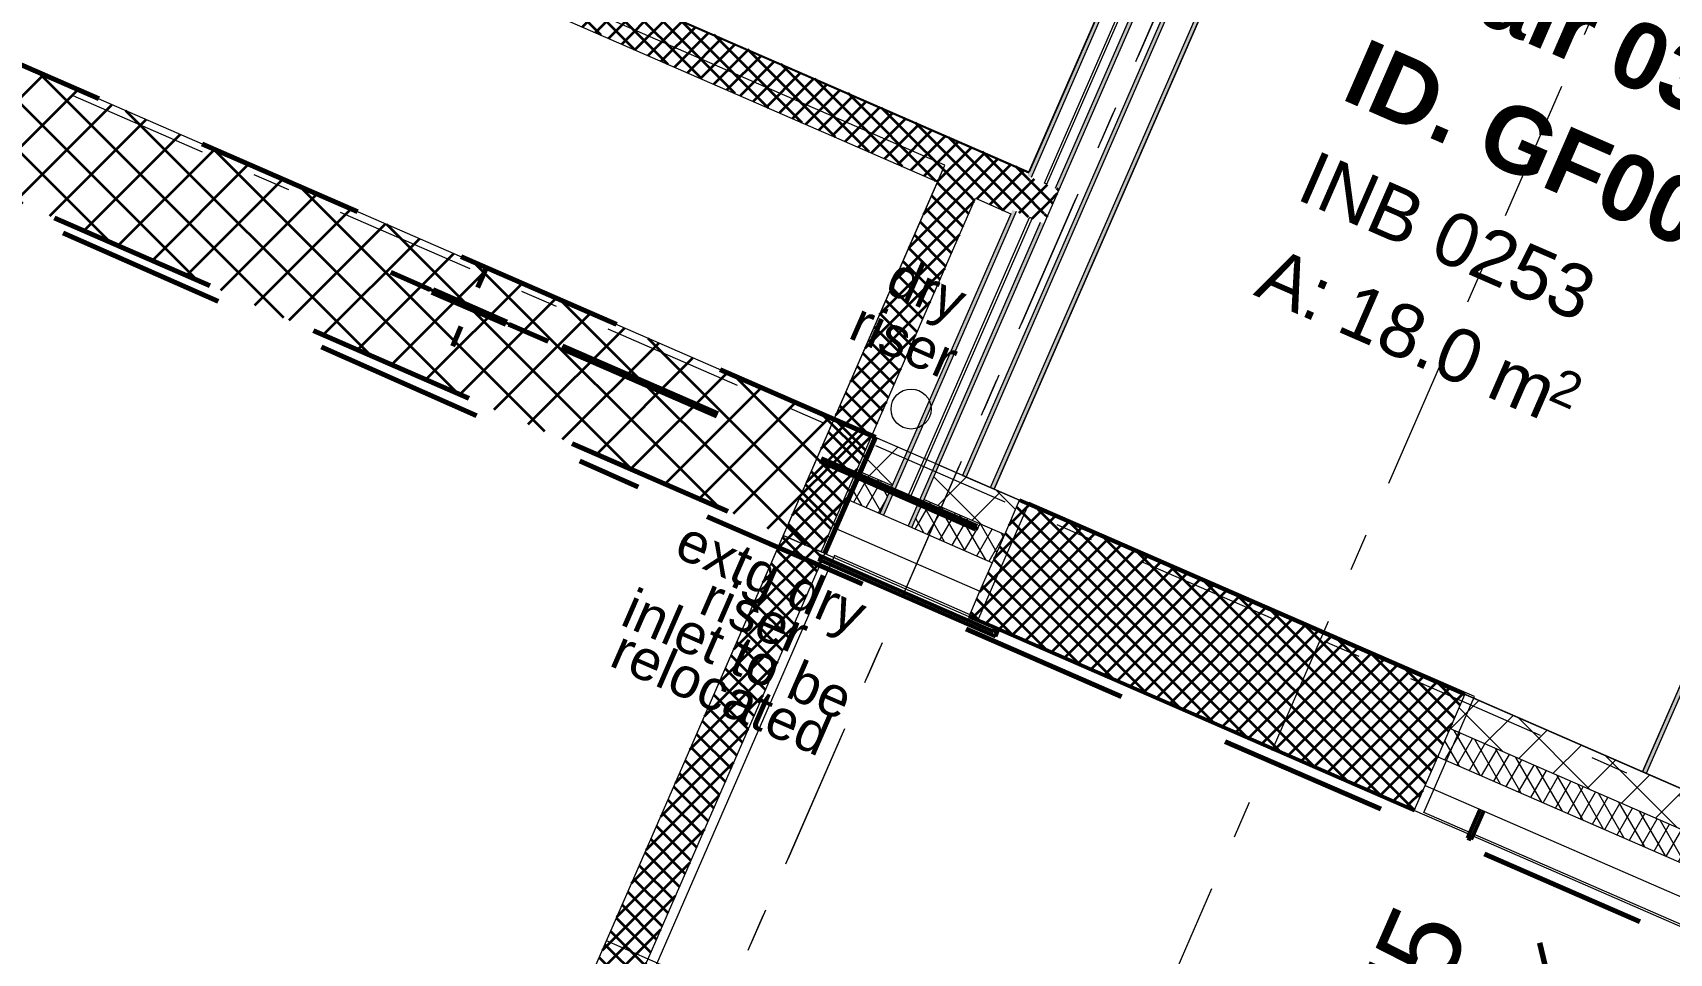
# Model space of a CAD drawing. Header units: millimetres. Extents: x -99530 to 1067232, y -97212 to 137997.
# Drawn here: x 983521 to 989652, y -5861 to -2410 of the extents above; entities that cross this region are included whole.
import ezdxf
from ezdxf.enums import TextEntityAlignment as Align

# ---------------------------------------------------------------- set-up
doc = ezdxf.new("R2010")
doc.units = ezdxf.units.MM
doc.header["$MEASUREMENT"] = 0
doc.linetypes.add('Double Dashed', pattern=[1093.611073, 529.166651, -211.666656, 141.111112, -211.666656])
doc.linetypes.add('Long Dashed', pattern=[1058.333302, 634.99999, -423.333311])
for name, color, linetype in [('A-05-M_Gross_Int_Circulation', 7, 'Continuous'), ('A-15-M_Bracing', 7, 'Continuous'), ('A-15-MG_Structural_Grid', 7, 'Continuous'), ('A-20-M_Floor_Slab', 7, 'Continuous'), ('A-25-M_Wall_Ext_Existing_HUB', 7, 'Continuous'), ('A-25-M_Wall_Int', 7, 'Continuous'), ('ArchiCAD Doors', 7, 'Continuous'), ('Demolished_A-15-M_Bracing', 7, 'Continuous'), ('Demolished_A-25-M_Wall_Ext_Existing_HUB', 7, 'Continuous'), ('New_A-05-M_Gross_Int_Circulation', 7, 'Continuous'), ('New_A-05-M_Gross_Int_Computing', 7, 'Continuous'), ('New_A-15-MG_Structural_Grid_Phase_2', 7, 'Continuous'), ('New_A-25-M_Wall_Int', 7, 'Continuous')]:
    doc.layers.add(name, color=color, linetype=linetype)
for name, color, linetype, lineweight, true_color in [('A-05-M_Gross_Int_Circulation_Pen_No__74', 7, 'Continuous', 20, 0x606060), ('A-15-M_Bracing_Pen_No__28', 7, 'Continuous', 50, 0x2a2a2a), ('A-15-M_Bracing_Pen_No__81', 7, 'Continuous', 20, 0x6a6a6a), ('A-15-MG_Structural_Grid_Pen_No__163', 7, 'Continuous', 0, 0x750077), ('A-25-M_Wall_Ext_Existing_HUB_Pen_No__107', 7, 'Continuous', 15, 0xa6a6a6), ('A-25-M_Wall_Ext_Existing_HUB_Pen_No__27', 7, 'Continuous', 50, 0x2a2a2a), ('A-25-M_Wall_Int_Pen_No__107', 7, 'Continuous', 15, 0xa6a6a6), ('A-25-M_Wall_Int_Pen_No__27', 7, 'Continuous', 50, 0x2a2a2a), ('New_A-05-M_Gross_Int_Circulation_Pen_No__74', 7, 'Continuous', 20, 0x606060), ('New_A-05-M_Gross_Int_Computing_Pen_No__74', 7, 'Continuous', 20, 0x606060), ('New_A-15-MG_Structural_Grid_Phase_2_Pen_No__222', 7, 'Continuous', 13, 0x65af33), ('New_A-25-M_Wall_Ext_Existing_HUB_Pen_No__27', 7, 'Continuous', 50, 0x2a2a2a)]:
    doc.layers.add(name, color=color, linetype=linetype, lineweight=lineweight, true_color=true_color)
for name, color, linetype, lineweight in [('A-15-M_Bracing_Pen_No__20', 7, 'Continuous', 0), ('A-15-M_Bracing_Pen_No__88', 8, 'Continuous', 20), ('A-20-M_Floor_Slab_Pen_No__89', 8, 'Continuous', 20), ('A-25-M_Wall_Ext_Existing_HUB_Pen_No__1', 7, 'Continuous', 13), ('A-25-M_Wall_Int_Pen_No__1', 7, 'Continuous', 13), ('ArchiCAD Doors_Pen_No__1', 7, 'Continuous', 13), ('ArchiCAD Zone Stamps_Pen_No__9', 7, 'Continuous', 13), ('Demolished_A-15-M_Bracing_Pen_No__175', 1, 'Continuous', 35), ('Demolished_A-15-M_Bracing_Pen_No__177', 1, 'Continuous', 70), ('Demolished_A-25-M_Wall_Ext_Existing_HUB_Pen_No__175', 1, 'Continuous', 35), ('Demolished_A-25-M_Wall_Ext_Existing_HUB_Pen_No__177', 1, 'Continuous', 70), ('Demolished_G-10-P_Topo_Building_Pen_No__177', 1, 'Continuous', 70), ('Demolished_G-10-P_Topo_Fence_Pen_No__177', 1, 'Continuous', 70), ('G-10-P_Topo_Building_Pen_No__194', 7, 'Continuous', 25), ('G-10-P_Topo_Fence_Pen_No__2', 8, 'Continuous', 15), ('New_A-20-M_Roof_Pen_No__1', 7, 'Continuous', 13), ('New_A-25-M_Wall_Ext_Existing_HUB_Pen_No__155', 5, 'Continuous', 35), ('New_A-25-M_Wall_Int_Pen_No__1', 7, 'Continuous', 13), ('New_A-25-M_Wall_Int_Pen_No__155', 5, 'Continuous', 35), ('New_A-95-P_Text_1_50_GA_Pen_No__1', 7, 'Continuous', 13), ('New_ArchiCAD Zone Stamps_Pen_No__6', 7, 'Continuous', 35)]:
    doc.layers.add(name, color=color, linetype=linetype, lineweight=lineweight)
doc.styles.add('GENERATED_STYLE_1', font='')
doc.styles.add('GENERATED_STYLE_3', font='')
doc.styles.add('GENERATED_STYLE_4', font='')
doc.styles.get('GENERATED_STYLE_1').set_extended_font_data('Arial', bold=True)
doc.styles.get('GENERATED_STYLE_3').set_extended_font_data('Arial')
doc.styles.get('GENERATED_STYLE_4').set_extended_font_data('Swis721 BT')
pattern_1 = [(103.994, (976938, 0), (-1137.956, 451.32), [0, -965.2, 0, -1079.5, 0, -1031.875]), (73.994, (976938, 0), (-1195.13, 1745.3), [0, -520.7, 0, -869.95, 0, -333.375]), (33.994, (976626.5, -716.2), (785.41, 1814.82), [0, -317.5, 0, -1143, 0, -1492.25]), (23.994, (976626.5, -716.2), (250.28, 1972.77), [0, -158.75, 0, -749.3, 0, -857.25])]
pattern_2 = [(60, (976938, 0), (-43.30127, 25), []), (120, (976938, 0), (43.30127, 25), [])]
pattern_3 = [(45, (976938, 0), (-91.9239, 91.9239), []), (135, (976938, 0), (91.9239, 91.9239), [])]
pattern_4 = [(45, (976938, 0), (-35.35534, 35.35534), []), (135, (976938, 0), (35.35534, 35.35534), [])]
pattern_5 = [(336.4404, (976938, 0), (69.2305, 158.7675), [0, -100]), (336.4404, (977018.45, 59.4), (69.2305, 158.7675), [0, -100])]

# ---------------------------------------------------------------- blocks, each defined once
blk = doc.blocks.new('Corridor 03-Ground_INB 0157_37_3', base_point=(993021.9, -8488.1))
at = {"layer": 'New_A-05-M_Gross_Int_Circulation_Pen_No__74', "linetype": 'Continuous'}
for p, q in [((987254.4, -4170.7), (987064.7, -4605.6)), ((988922.8, -4898.2), (987254.4, -4170.7)), ((986525, -4370.3), (985857.4, -5901.2)), ((987064.7, -4605.6), (986525, -4370.3)), ((988733.1, -5333.1), (988922.8, -4898.2)), ((995934.4, -8473.2), (988733.1, -5333.1))]:
    blk.add_line(p, q, dxfattribs=at)
at = {"layer": 'New_ArchiCAD Zone Stamps_Pen_No__6'}
for tag, height, style, p in [('ROOM_NAME', 250, 'GENERATED_STYLE_1', (992014.6, -6852.4)), ('zoneNameLine2', 250, 'GENERATED_STYLE_1', (991826.2, -7284.6)), ('ROOM_NUMBER', 200, 'GENERATED_STYLE_3', (991637.7, -7705.3)), ('measuredAreaCode', 200, 'GENERATED_STYLE_3', (991480.7, -8065.4)), ('ROOM_HOLES_PRM', 200, 'GENERATED_STYLE_3', (991788.1, -8199.4)), ('DUMMY_649', 200, 'GENERATED_STYLE_3', (992277.4, -8412.8)), ('DUMMY_650', 133.3, 'GENERATED_STYLE_3', (992556.7, -8519.3))]:
    blk.add_attdef(tag, text='', height=height, rotation=336.44041, dxfattribs=dict(at, style=style)).set_placement(p, align=Align.TOP_LEFT)
blk = doc.blocks.new('Image Engineering Workshop_INB 0108_45_3', base_point=(981374.2, -10684.3))
at = {"layer": 'New_A-05-M_Gross_Int_Computing_Pen_No__74', "linetype": 'Continuous'}
for p, q in [((986938.2, -2906.8), (984124.6, -1680)), ((985670.2, -5814.7), (986938.2, -2906.8)), ((987267.9, -6511.4), (985670.2, -5814.7))]:
    blk.add_line(p, q, dxfattribs=at)
at = {"layer": 'New_ArchiCAD Zone Stamps_Pen_No__6'}
for tag, height, style, p in [('ROOM_NAME', 250, 'GENERATED_STYLE_1', (979618.7, -8722.4)), ('zoneNameLine2', 250, 'GENERATED_STYLE_1', (979430.3, -9154.5)), ('ROOM_NUMBER', 200, 'GENERATED_STYLE_3', (979241.8, -9575.2)), ('measuredAreaCode', 200, 'GENERATED_STYLE_3', (979084.8, -9935.3)), ('ROOM_WALLS_PRM', 200, 'GENERATED_STYLE_3', (979392.2, -10069.4)), ('DUMMY_649', 200, 'GENERATED_STYLE_3', (980021.4, -10343.7)), ('DUMMY_650', 133.3, 'GENERATED_STYLE_3', (980300.7, -10450.3))]:
    blk.add_attdef(tag, text='', height=height, rotation=336.44041, dxfattribs=dict(at, style=style)).set_placement(p, align=Align.TOP_LEFT)
blk = doc.blocks.new('X-ray Prep._INB 0109_46_3', base_point=(985867.7, -1408.9))
at = {"layer": 'New_A-05-M_Gross_Int_Computing_Pen_No__74', "linetype": 'Continuous'}
for p, q in [((987251.9, -2935.3), (988229.8, -693.1)), ((984165.2, -1589.1), (987251.9, -2935.3))]:
    blk.add_line(p, q, dxfattribs=at)
at = {"layer": 'New_ArchiCAD Zone Stamps_Pen_No__6'}
for tag, height, style, p in [('ROOM_NAME', 250, 'GENERATED_STYLE_1', (985497.3, -51)), ('zoneNameLine2', 250, 'GENERATED_STYLE_1', (985308.8, -483.1)), ('ROOM_NUMBER', 200, 'GENERATED_STYLE_3', (985120.4, -903.8)), ('measuredAreaCode', 200, 'GENERATED_STYLE_3', (984963.4, -1263.9)), ('DUMMY_649', 200, 'GENERATED_STYLE_3', (985270.8, -1397.9)), ('DUMMY_650', 200, 'GENERATED_STYLE_3', (985760.1, -1611.3)), ('DUMMY_651', 133.3, 'GENERATED_STYLE_3', (986039.4, -1717.9))]:
    blk.add_attdef(tag, text='', height=height, rotation=336.44041, dxfattribs=dict(at, style=style)).set_placement(p, align=Align.TOP_LEFT)
blk = doc.blocks.new('Stair 03_INB 0253_56_3', base_point=(988970.2, -3307.6))
at = {"layer": 'A-05-M_Gross_Int_Circulation_Pen_No__74', "linetype": 'Continuous'}
for p, q in [((989831, 2088.7), (987123.1, -4121.5)), ((989552.2, -5180.7), (992260.2, 1029.5)), ((987123.1, -4121.5), (989552.2, -5180.7))]:
    blk.add_line(p, q, dxfattribs=at)
at = {"layer": 'ArchiCAD Zone Stamps_Pen_No__9'}
for tag, height, style, p in [('ROOM_NAME', 250, 'GENERATED_STYLE_1', (988704.6, -1995.3)), ('zoneNameLine2', 250, 'GENERATED_STYLE_1', (988516.2, -2427.5)), ('ROOM_NUMBER', 200, 'GENERATED_STYLE_3', (988327.7, -2848.2)), ('measuredAreaCode', 200, 'GENERATED_STYLE_3', (988170.7, -3208.3)), ('ROOM_HOLES_PRM', 200, 'GENERATED_STYLE_3', (988478.1, -3342.3)), ('DUMMY_649', 200, 'GENERATED_STYLE_3', (988967.5, -3555.7)), ('DUMMY_650', 133.3, 'GENERATED_STYLE_3', (989246.7, -3662.2))]:
    blk.add_attdef(tag, text='', height=height, rotation=336.44041, dxfattribs=dict(at, style=style)).set_placement(p, align=Align.TOP_LEFT)
blk = doc.blocks.new('Slab_5_3', base_point=(977314.7, -362.2))
at = {"layer": 'A-20-M_Floor_Slab_Pen_No__89', "linetype": 'Continuous', "flags": 128}
blk.add_lwpolyline([(977314.7, -362.2), (984728.9, 6537.3), (984643.8, 6629.2), (987876.2, 9637.2), (992165.2, 7766.9), (996287.1, 17219.8), (1030611.3, 2252.7), (1030904.7, 2124.8), (1026692.8, -7534.4), (1026399.5, -7406.5), (1021328.1, -19036.6), (980552.3, -1256.3), (980362.6, -1691.3)], close=True, dxfattribs=at)
blk = doc.blocks.new('Simple Door Opening_2')
at = {"layer": 'ArchiCAD Doors_Pen_No__1', "linetype": 'Continuous'}
for p, q in [((-910, 0), (-910, -102.5)), ((910, 0), (910, -102.5)), ((-910, -102.5), (-910, -219.5)), ((910, -102.5), (910, -219.5)), ((-910, -219.5), (-910, -334.5)), ((910, -219.5), (910, -334.5)), ((-910, -334.5), (-910, -474.5)), ((910, -334.5), (910, -474.5))]:
    blk.add_line(p, q, dxfattribs=at)
blk = doc.blocks.new('Wall_80_3', base_point=(1021573.4, -19661.2))
at = {"layer": 'A-25-M_Wall_Ext_Existing_HUB_Pen_No__107', "linetype": 'Continuous'}
h = blk.add_hatch(dxfattribs=at)
h.set_pattern_fill('Concrete_Block_0003', color=256, style=0, pattern_type=2)
h.set_pattern_definition(pattern_3)
h.paths.add_polyline_path([(986797.1, -3979.4), (986678.5, -3927.7), (986622.5, -4056), (986741.1, -4107.7)])
for points in [[(986810.8, -3985.4), (986797.1, -3979.4), (986741.1, -4107.7), (986754.9, -4113.7)], [(986916.2, -4031.3), (986902.5, -4025.3), (986846.5, -4153.7), (986860.3, -4159.7)], [(986754.9, -4113.7), (986741.1, -4107.7), (986695.1, -4213.1), (986708.9, -4219.1)], [(986860.3, -4159.7), (986846.5, -4153.7), (986800.6, -4259.1), (986814.3, -4265.1)], [(988957.1, -5327.1), (988943.3, -5321.1), (988902.4, -5415), (988916.1, -5421)]]:
    blk.add_hatch(color=256, dxfattribs=at).paths.add_polyline_path(points)
h = blk.add_hatch(dxfattribs=at)
h.set_pattern_fill('Concrete_Block_0003', color=256, style=0, pattern_type=2)
h.set_pattern_definition(pattern_3)
h.paths.add_polyline_path([(986860.3, -4159.7), (987162.3, -4291.4), (987218.3, -4163), (986916.2, -4031.3)])
h = blk.add_hatch(dxfattribs=at)
h.set_pattern_fill('Batt_Insulation_0003', color=256, style=0, pattern_type=2)
h.set_pattern_definition(pattern_2)
h.paths.add_polyline_path([(986741.1, -4107.7), (986622.5, -4056), (986576.6, -4161.4), (986695.1, -4213.1)])
h = blk.add_hatch(dxfattribs=at)
h.set_pattern_fill('Batt_Insulation_0003', color=256, style=0, pattern_type=2)
h.set_pattern_definition(pattern_2)
h.paths.add_polyline_path([(986814.3, -4265.1), (987116.3, -4396.8), (987162.3, -4291.4), (986860.3, -4159.7)])
h = blk.add_hatch(dxfattribs=at)
h.set_pattern_fill('613_01__ad_AR_SAND_0003', color=256, style=0, pattern_type=2)
h.set_pattern_definition(pattern_1)
h.paths.add_polyline_path([(986488.8, -4362.6), (987028.6, -4598), (987069.6, -4504), (986529.8, -4268.7)])
h = blk.add_hatch(dxfattribs=at)
h.set_pattern_fill('Concrete_Block_0003', color=256, style=0, pattern_type=2)
h.set_pattern_definition(pattern_3)
h.paths.add_polyline_path([(988886.6, -4890.5), (988830.7, -5018.9), (990048.5, -5549.9), (990056.7, -5531.1), (990076.7, -5485.3), (990104.4, -5421.5)])
h = blk.add_hatch(dxfattribs=at)
h.set_pattern_fill('Batt_Insulation_0003', color=256, style=0, pattern_type=2)
h.set_pattern_definition(pattern_2)
h.paths.add_polyline_path([(988830.7, -5018.9), (988784.7, -5124.3), (989908.6, -5614.3), (989944.5, -5531.8), (989954.5, -5508.9)])
h = blk.add_hatch(dxfattribs=at)
h.set_pattern_fill('613_01__ad_AR_SAND_0003', color=256, style=0, pattern_type=2)
h.set_pattern_definition(pattern_1)
h.paths.add_polyline_path([(988943.3, -5321.1), (988737.9, -5231.5), (988697, -5325.5), (988902.4, -5415)])
h = blk.add_hatch(dxfattribs=at)
h.set_pattern_fill('613_01__ad_AR_SAND_0003', color=256, style=0, pattern_type=2)
h.set_pattern_definition(pattern_1)
h.paths.add_polyline_path([(988957.1, -5327.1), (988916.1, -5421), (989914.8, -5856.5), (989861.8, -5721.6)])
at = {"layer": 'New_A-25-M_Wall_Ext_Existing_HUB_Pen_No__155', "linetype": 'Continuous'}
h = blk.add_hatch(dxfattribs=at)
h.set_pattern_fill('Grid_5x5_Diagonal_0003', color=256, style=0, pattern_type=2)
h.set_pattern_definition(pattern_4)
h.paths.add_polyline_path([(987028.6, -4598), (987125.9, -4640.4), (987139.7, -4646.4), (988697, -5325.5), (988737.9, -5231.5), (988784.7, -5124.3), (988830.7, -5018.9), (988886.6, -4890.5), (987218.3, -4163), (987162.3, -4291.4), (987116.3, -4396.8), (987069.6, -4504)])
at = {"layer": 'A-25-M_Wall_Ext_Existing_HUB_Pen_No__1', "linetype": 'Continuous'}
for p, q in [((986797.1, -3979.4), (986741.1, -4107.7)), ((986810.8, -3985.4), (986754.9, -4113.7)), ((986902.5, -4025.3), (986846.5, -4153.7)), ((986860.3, -4159.7), (986916.2, -4031.3)), ((986622.5, -4056), (986741.1, -4107.7)), ((986741.1, -4107.7), (986695.1, -4213.1)), ((986576.6, -4161.4), (986695.1, -4213.1)), ((986754.9, -4113.7), (986708.9, -4219.1)), ((986846.5, -4153.7), (986800.6, -4259.1)), ((986814.3, -4265.1), (986860.3, -4159.7)), ((986860.3, -4159.7), (987162.3, -4291.4)), ((986695.1, -4213.1), (986708.9, -4219.1)), ((986708.9, -4219.1), (986800.6, -4259.1)), ((986529.8, -4268.7), (987069.6, -4504)), ((986800.6, -4259.1), (986814.3, -4265.1)), ((986814.3, -4265.1), (987116.3, -4396.8)), ((988830.7, -5018.9), (989954.5, -5508.9)), ((988784.7, -5124.3), (989908.6, -5614.3)), ((988737.9, -5231.5), (989861.8, -5721.6))]:
    blk.add_line(p, q, dxfattribs=at)
at = {"layer": 'A-25-M_Wall_Ext_Existing_HUB_Pen_No__1', "linetype": 'Continuous', "flags": 128}
for points in [[(986678.5, -3927.7), (986488.8, -4362.6)], [(986797.1, -3979.4), (986678.5, -3927.7)], [(987218.3, -4163), (986916.2, -4031.3)], [(986488.8, -4362.6), (987028.6, -4598)], [(990104.4, -5421.5), (988886.6, -4890.5)], [(988697, -5325.5), (988902.4, -5415)], [(988916.1, -5421), (989914.8, -5856.5)]]:
    blk.add_lwpolyline(points, dxfattribs=at)
at = {"layer": 'A-25-M_Wall_Ext_Existing_HUB_Pen_No__27', "linetype": 'Continuous'}
for p, q in [((988943.3, -5321.1), (988902.4, -5415)), ((988916.1, -5421), (988957.1, -5327.1))]:
    blk.add_line(p, q, dxfattribs=at)
at = {"layer": 'New_A-25-M_Wall_Ext_Existing_HUB_Pen_No__27', "linetype": 'Continuous'}
for p, q in [((988886.6, -4890.5), (987218.3, -4163)), ((987028.6, -4598), (987125.9, -4640.4)), ((987125.9, -4640.4), (987139.7, -4646.4)), ((987139.7, -4646.4), (988697, -5325.5))]:
    blk.add_line(p, q, dxfattribs=at)
at = {"layer": 'ArchiCAD Doors', "color": 251, "linetype": 'Continuous', "lineweight": 20, "true_color": 0x606060, "xscale": -1, "zscale": 1000, "rotation": 156.4404141184945}
blk.add_blockref('Simple Door Opening_2', (987862.8, -4961.7), dxfattribs=at)
blk = doc.blocks.new('Wall_86_3', base_point=(986607.4, -4414.3))
at = {"layer": 'A-25-M_Wall_Int_Pen_No__107', "linetype": 'Continuous'}
for points in [[(988209.1, -741.8), (987247.5, -2946.7), (987261.2, -2952.7), (988222.8, -747.8)], [(988314.5, -787.8), (987352.9, -2992.7), (987366.6, -2998.7), (988328.2, -793.8)], [(987191.5, -3075), (986797.1, -3979.4), (986810.8, -3985.4), (987205.2, -3081)], [(987296.9, -3121), (986902.5, -4025.3), (986916.2, -4031.3), (987310.7, -3127)]]:
    blk.add_hatch(color=256, dxfattribs=at).paths.add_polyline_path(points)
at = {"layer": 'New_A-25-M_Wall_Int_Pen_No__155', "linetype": 'Continuous'}
h = blk.add_hatch(dxfattribs=at)
h.set_pattern_fill('Grid_5x5_Diagonal_0003', color=256, style=0, pattern_type=2)
h.set_pattern_definition(pattern_4)
h.paths.add_polyline_path([(987247.5, -2946.7), (987191.5, -3075), (987205.2, -3081), (987261.2, -2952.7)])
h = blk.add_hatch(dxfattribs=at)
h.set_pattern_fill('Grid_5x5_Diagonal_0003', color=256, style=0, pattern_type=2)
h.set_pattern_definition(pattern_4)
h.paths.add_polyline_path([(987261.2, -2952.7), (987205.2, -3081), (987296.9, -3121), (987352.9, -2992.7)])
h = blk.add_hatch(dxfattribs=at)
h.set_pattern_fill('Grid_5x5_Diagonal_0003', color=256, style=0, pattern_type=2)
h.set_pattern_definition(pattern_4)
h.paths.add_polyline_path([(987352.9, -2992.7), (987296.9, -3121), (987310.7, -3127), (987366.6, -2998.7)])
at = {"layer": 'A-25-M_Wall_Int_Pen_No__1', "linetype": 'Continuous'}
for p, q in [((988222.8, -747.8), (987261.2, -2952.7)), ((987352.9, -2992.7), (988314.5, -787.8)), ((987205.2, -3081), (986810.8, -3985.4)), ((986902.5, -4025.3), (987296.9, -3121))]:
    blk.add_line(p, q, dxfattribs=at)
at = {"layer": 'A-25-M_Wall_Int_Pen_No__1', "linetype": 'Continuous', "flags": 128}
for points in [[(986916.2, -4031.3), (989622.9, 2174.7)], [(988203.1, -755.6), (987253.5, -2932.9)], [(987185.5, -3088.8), (986797.1, -3979.4)]]:
    blk.add_lwpolyline(points, dxfattribs=at)
blk = doc.blocks.new('Wall_87_3', base_point=(987123.1, -4121.5))
at = {"layer": 'A-25-M_Wall_Int_Pen_No__107', "linetype": 'Continuous'}
for points in [[(989711.9, 2140.7), (987003.9, -4069.6), (987017.7, -4075.6), (989725.6, 2134.7)], [(987123.1, -4121.5), (989831, 2088.7), (989817.3, 2094.7), (987109.3, -4115.5)]]:
    blk.add_hatch(color=256, dxfattribs=at).paths.add_polyline_path(points)
at = {"layer": 'A-25-M_Wall_Int_Pen_No__1', "linetype": 'Continuous'}
for p, q in [((989725.6, 2134.7), (987017.7, -4075.6)), ((987109.3, -4115.5), (989817.3, 2094.7))]:
    blk.add_line(p, q, dxfattribs=at)
at = {"layer": 'A-25-M_Wall_Int_Pen_No__1', "linetype": 'Continuous', "flags": 128}
for points in [[(989711.9, 2140.7), (987003.9, -4069.6)], [(987123.1, -4121.5), (989831, 2088.7)], [(987003.9, -4069.6), (987123.1, -4121.5)]]:
    blk.add_lwpolyline(points, dxfattribs=at)
blk = doc.blocks.new('Wall_91_3', base_point=(989552.2, -5180.7))
at = {"layer": 'A-25-M_Wall_Int_Pen_No__107', "linetype": 'Continuous'}
blk.add_hatch(color=256, dxfattribs=at).paths.add_polyline_path([(991224, -1346.6), (989552.2, -5180.7), (989565.9, -5186.7), (991237.8, -1352.6)])
at = {"layer": 'A-25-M_Wall_Int_Pen_No__1', "linetype": 'Continuous'}
blk.add_line((991237.8, -1352.6), (989565.9, -5186.7), dxfattribs=at)
at = {"layer": 'A-25-M_Wall_Int_Pen_No__1', "linetype": 'Continuous', "flags": 128}
for points in [[(992018.6, 475.5), (989552.2, -5180.7)], [(989552.2, -5180.7), (989735.5, -5260.7)]]:
    blk.add_lwpolyline(points, dxfattribs=at)
blk = doc.blocks.new('Wall_175_3', base_point=(985630.8, -5905))
at = {"layer": 'A-25-M_Wall_Int_Pen_No__107', "linetype": 'Continuous'}
blk.add_hatch(color=256, dxfattribs=at).paths.add_polyline_path([(986469.1, -4370.4), (986463.1, -4384.1), (986476.8, -4390.1), (986482.8, -4376.4)])
h = blk.add_hatch(dxfattribs=at)
h.set_pattern_fill('Concrete_Block_0003', color=256, style=0, pattern_type=2)
h.set_pattern_definition(pattern_3)
h.paths.add_polyline_path([(985644.6, -5911), (985588.6, -6039.3), (985589.9, -6039.9), (985767.4, -5979.5), (985772.9, -5966.9)])
h = blk.add_hatch(dxfattribs=at)
h.set_pattern_fill('Concrete_Block_0003', color=256, style=0, pattern_type=2)
h.set_pattern_definition(pattern_3)
h.paths.add_polyline_path([(985772.9, -5966.9), (985767.4, -5979.5), (985786.6, -5972.9)])
h = blk.add_hatch(dxfattribs=at)
h.set_pattern_fill('Plaster_0003', color=256, style=0, pattern_type=2)
h.set_pattern_definition(pattern_5)
h.paths.add_polyline_path([(985574.9, -6033.3), (985568.9, -6047.1), (985588.1, -6040.5), (985588.6, -6039.3)])
h = blk.add_hatch(dxfattribs=at)
h.set_pattern_fill('Plaster_0003', color=256, style=0, pattern_type=2)
h.set_pattern_definition(pattern_5)
h.paths.add_polyline_path([(985588.6, -6039.3), (985588.1, -6040.5), (985589.9, -6039.9)])
at = {"layer": 'New_A-25-M_Wall_Int_Pen_No__155', "linetype": 'Continuous'}
h = blk.add_hatch(dxfattribs=at)
h.set_pattern_fill('Grid_5x5_Diagonal_0003', color=256, style=0, pattern_type=2)
h.set_pattern_definition(pattern_4)
h.paths.add_polyline_path([(986333, -4294.7), (985574.9, -6033.3), (985588.6, -6039.3), (985644.6, -5911), (985772.9, -5966.9), (985786.6, -5972.9), (986476.8, -4390.1), (986463.1, -4384.1), (986469.1, -4370.4), (986482.8, -4376.4), (986488.8, -4362.6), (986475.1, -4356.6), (986346.8, -4300.7)])
at = {"layer": 'A-25-M_Wall_Int_Pen_No__1', "linetype": 'Continuous'}
for p, q in [((985772.9, -5966.9), (985786.6, -5972.9)), ((985588.6, -6039.3), (985589.9, -6039.9))]:
    blk.add_line(p, q, dxfattribs=at)
at = {"layer": 'A-25-M_Wall_Int_Pen_No__27', "linetype": 'Continuous'}
for p, q in [((986463.1, -4384.1), (986476.8, -4390.1)), ((986482.8, -4376.4), (986469.1, -4370.4))]:
    blk.add_line(p, q, dxfattribs=at)
at = {"layer": 'New_A-25-M_Wall_Int_Pen_No__1', "linetype": 'Continuous', "flags": 128}
for points in [[(986333, -4294.7), (985574.9, -6033.3)], [(986346.8, -4300.7), (986333, -4294.7)], [(986475.1, -4356.6), (986346.8, -4300.7)], [(985786.6, -5972.9), (986476.8, -4390.1)], [(986488.8, -4362.6), (986475.1, -4356.6)], [(986482.8, -4376.4), (986488.8, -4362.6)], [(985568.9, -6047.1), (985574.9, -6033.3)]]:
    blk.add_lwpolyline(points, dxfattribs=at)
blk = doc.blocks.new('Wall_198_3', base_point=(987253.5, -2932.9))
at = {"layer": 'New_A-25-M_Wall_Int_Pen_No__155', "linetype": 'Continuous'}
h = blk.add_hatch(dxfattribs=at)
h.set_pattern_fill('Grid_5x5_Diagonal_0003', color=256, style=0, pattern_type=2)
h.set_pattern_definition(pattern_4)
h.paths.add_polyline_path([(984093.1, -1723.9), (984084.2, -1736.4), (986911, -2969.1), (986924.8, -2975.1), (987053.1, -3031), (987185.5, -3088.8), (987191.5, -3075), (987247.5, -2946.7), (987253.5, -2932.9), (984184.8, -1594.9), (984175.9, -1607.4)])
at = {"layer": 'New_A-25-M_Wall_Int_Pen_No__1', "linetype": 'Continuous', "flags": 128}
for points in [[(987253.5, -2932.9), (984184.8, -1594.9)], [(984084.2, -1736.4), (986911, -2969.1)], [(987053.1, -3031), (987185.5, -3088.8)]]:
    blk.add_lwpolyline(points, dxfattribs=at)
blk = doc.blocks.new('Wall_202_3', base_point=(986475.1, -4356.6))
at = {"layer": 'New_A-25-M_Wall_Int_Pen_No__155', "linetype": 'Continuous'}
h = blk.add_hatch(dxfattribs=at)
h.set_pattern_fill('Grid_5x5_Diagonal_0003', color=256, style=0, pattern_type=2)
h.set_pattern_definition(pattern_4)
h.paths.add_polyline_path([(986333, -4294.7), (986346.8, -4300.7), (986475.1, -4356.6), (987053.1, -3031), (986924.8, -2975.1), (986911, -2969.1)])
at = {"layer": 'New_A-25-M_Wall_Int_Pen_No__1', "linetype": 'Continuous', "flags": 128}
for points in [[(986911, -2969.1), (986333, -4294.7)], [(986475.1, -4356.6), (987053.1, -3031)], [(986333, -4294.7), (986346.8, -4300.7)], [(986346.8, -4300.7), (986475.1, -4356.6)]]:
    blk.add_lwpolyline(points, dxfattribs=at)
blk = doc.blocks.new('Wall_227_3', base_point=(986488.8, -4362.6))
at = {"layer": 'Demolished_A-25-M_Wall_Ext_Existing_HUB_Pen_No__175', "linetype": 'Continuous'}
h = blk.add_hatch(dxfattribs=at)
h.set_pattern_fill('Concrete_Block_0003', color=256, style=0, pattern_type=2)
h.set_pattern_definition(pattern_3)
h.paths.add_polyline_path([(977781.6, -565.8), (986488.8, -4362.6), (986529.8, -4268.7), (986576.6, -4161.4), (986622.5, -4056), (986678.5, -3927.7), (977971.3, -130.9), (977915.3, -259.2), (977869.3, -364.6), (977822.6, -471.9)])
at = {"layer": 'Demolished_A-25-M_Wall_Ext_Existing_HUB_Pen_No__177', "linetype": 'Long Dashed', "flags": 128}
for points in [[(986678.5, -3927.7), (977971.3, -130.9)], [(977781.6, -565.8), (986488.8, -4362.6)], [(986488.8, -4362.6), (986678.5, -3927.7)]]:
    blk.add_lwpolyline(points, dxfattribs=at)
blk = doc.blocks.new('Wall_240_3', base_point=(988896.4, -5428.8))
at = {"layer": 'A-25-M_Wall_Int_Pen_No__107', "linetype": 'Continuous'}
blk.add_hatch(color=256, dxfattribs=at).paths.add_polyline_path([(988910.1, -5434.8), (988916.1, -5421), (988902.4, -5415), (988896.4, -5428.8)])
at = {"layer": 'A-25-M_Wall_Int_Pen_No__27', "linetype": 'Continuous', "flags": 128}
for points in [[(988902.4, -5415), (988896.4, -5428.8)], [(988896.4, -5428.8), (988910.1, -5434.8)], [(988910.1, -5434.8), (988916.1, -5421)]]:
    blk.add_lwpolyline(points, dxfattribs=at)
blk = doc.blocks.new('Wall_241_3', base_point=(987133.7, -4660.1))
at = {"layer": 'A-25-M_Wall_Int_Pen_No__107', "linetype": 'Continuous'}
blk.add_hatch(color=256, dxfattribs=at).paths.add_polyline_path([(987119.9, -4654.2), (986482.8, -4376.4), (986476.8, -4390.1), (987127.7, -4673.9)])
at = {"layer": 'A-25-M_Wall_Int_Pen_No__27', "linetype": 'Continuous', "flags": 128}
for points in [[(986476.8, -4390.1), (987127.7, -4673.9)], [(987119.9, -4654.2), (986482.8, -4376.4)]]:
    blk.add_lwpolyline(points, dxfattribs=at)
blk = doc.blocks.new('Wall_242_3', base_point=(987139.7, -4646.4))
at = {"layer": 'A-25-M_Wall_Int_Pen_No__107', "linetype": 'Continuous'}
blk.add_hatch(color=256, dxfattribs=at).paths.add_polyline_path([(987125.9, -4640.4), (987119.9, -4654.2), (987127.7, -4673.9), (987139.7, -4646.4)])
at = {"layer": 'A-25-M_Wall_Int_Pen_No__27', "linetype": 'Continuous', "flags": 128}
for points in [[(987125.9, -4640.4), (987119.9, -4654.2)], [(987127.7, -4673.9), (987139.7, -4646.4)]]:
    blk.add_lwpolyline(points, dxfattribs=at)
blk = doc.blocks.new('Column_9_3', base_point=(986917.1, -4205.9))
at = {"layer": 'Demolished_A-15-M_Bracing_Pen_No__175', "linetype": 'Continuous', "lineweight": 0, "true_color": 0x7f0000}
blk.add_hatch(color=16, dxfattribs=at).paths.add_polyline_path([(985297.4, -3494.1), (985020.8, -3373.5), (985016.8, -3382.7), (985293.4, -3503.3)])
at = {"layer": 'Demolished_A-15-M_Bracing_Pen_No__177', "linetype": 'Long Dashed'}
for p, q in [((985009.6, -3374.1), (984862.1, -3309.7)), ((985189.1, -3365.1), (985221, -3291.7)), ((985020.8, -3373.5), (985016.8, -3382.7)), ((985016.8, -3382.7), (985293.4, -3503.3)), ((985020.8, -3373.5), (985297.4, -3494.1)), ((985297.4, -3494.1), (985293.4, -3503.3)), ((985125.1, -3511.7), (985093.1, -3585.1)), ((985304.6, -3502.7), (985452.1, -3567.1))]:
    blk.add_line(p, q, dxfattribs=at)
at = {"layer": 'Demolished_A-15-M_Bracing_Pen_No__177', "linetype": 'Long Dashed', "flags": 128}
for points in [[(987057.4, -4261.6), (985297.4, -3494.1)], [(987053.4, -4270.7), (985293.4, -3503.3)], [(987053.4, -4270.7), (987057.4, -4261.6)]]:
    blk.add_lwpolyline(points, dxfattribs=at)
at = {"layer": 'Demolished_A-15-M_Bracing_Pen_No__177', "linetype": 'Long Dashed'}
blk.add_point((985157.1, -3438.4), dxfattribs=at)
blk = doc.blocks.new('Column_10_3', base_point=(986917.1, -4205.9))
at = {"layer": 'Demolished_A-15-M_Bracing_Pen_No__175', "linetype": 'Continuous', "lineweight": 0, "true_color": 0x7f0000}
blk.add_hatch(color=16, dxfattribs=at).paths.add_polyline_path([(985297.4, -3494.1), (985020.8, -3373.5), (985016.8, -3382.7), (985293.4, -3503.3)])
at = {"layer": 'Demolished_A-15-M_Bracing_Pen_No__177', "linetype": 'Long Dashed'}
for p, q in [((985009.6, -3374.1), (984862.1, -3309.7)), ((985189.1, -3365.1), (985221, -3291.7)), ((985020.8, -3373.5), (985016.8, -3382.7)), ((985016.8, -3382.7), (985293.4, -3503.3)), ((985020.8, -3373.5), (985297.4, -3494.1)), ((985297.4, -3494.1), (985293.4, -3503.3)), ((985125.1, -3511.7), (985093.1, -3585.1)), ((985304.6, -3502.7), (985452.1, -3567.1))]:
    blk.add_line(p, q, dxfattribs=at)
at = {"layer": 'Demolished_A-15-M_Bracing_Pen_No__177', "linetype": 'Long Dashed', "flags": 128}
for points in [[(987057.4, -4261.6), (985297.4, -3494.1)], [(987053.4, -4270.7), (985293.4, -3503.3)], [(987053.4, -4270.7), (987057.4, -4261.6)]]:
    blk.add_lwpolyline(points, dxfattribs=at)
at = {"layer": 'Demolished_A-15-M_Bracing_Pen_No__177', "linetype": 'Long Dashed'}
blk.add_point((985157.1, -3438.4), dxfattribs=at)
blk = doc.blocks.new('Column_14_3', base_point=(986917.1, -4205.9))
at = {"layer": 'Demolished_A-15-M_Bracing_Pen_No__175', "linetype": 'Continuous', "lineweight": 0, "true_color": 0x7f0000}
blk.add_hatch(color=16, dxfattribs=at).paths.add_polyline_path([(985297.4, -3494.1), (985020.8, -3373.5), (985016.8, -3382.7), (985293.4, -3503.3)])
at = {"layer": 'Demolished_A-15-M_Bracing_Pen_No__177', "linetype": 'Long Dashed'}
for p, q in [((985009.6, -3374.1), (984862.1, -3309.7)), ((985189.1, -3365.1), (985221, -3291.7)), ((985020.8, -3373.5), (985016.8, -3382.7)), ((985016.8, -3382.7), (985293.4, -3503.3)), ((985020.8, -3373.5), (985297.4, -3494.1)), ((985297.4, -3494.1), (985293.4, -3503.3)), ((985125.1, -3511.7), (985093.1, -3585.1)), ((985304.6, -3502.7), (985452.1, -3567.1))]:
    blk.add_line(p, q, dxfattribs=at)
at = {"layer": 'Demolished_A-15-M_Bracing_Pen_No__177', "linetype": 'Long Dashed', "flags": 128}
for points in [[(987057.4, -4261.6), (985297.4, -3494.1)], [(987053.4, -4270.7), (985293.4, -3503.3)], [(987053.4, -4270.7), (987057.4, -4261.6)]]:
    blk.add_lwpolyline(points, dxfattribs=at)
at = {"layer": 'Demolished_A-15-M_Bracing_Pen_No__177', "linetype": 'Long Dashed'}
blk.add_point((985157.1, -3438.4), dxfattribs=at)
blk = doc.blocks.new('Column_20_3', base_point=(986866.4, -4007.9))
at = {"layer": 'A-15-M_Bracing_Pen_No__81', "linetype": 'Continuous', "lineweight": 0, "true_color": 0x353535}
blk.add_hatch(color=250, dxfattribs=at).paths.add_polyline_path([(987805.5, -1866.8), (987796.3, -1862.8), (987663.6, -2167.2), (987672.8, -2171.2)])
at = {"layer": 'A-15-M_Bracing_Pen_No__20', "linetype": 'Continuous'}
for p, q in [((987805.3, -1854.7), (987876.1, -1692.4)), ((987661.2, -1985), (987587.9, -1953)), ((987807.9, -2049), (987881.2, -2080.9)), ((987663.8, -2179.3), (987593, -2341.6))]:
    blk.add_line(p, q, dxfattribs=at)
blk.add_point((987734.6, -2017), dxfattribs=at)
at = {"layer": 'A-15-M_Bracing_Pen_No__28', "linetype": 'Continuous'}
for p, q in [((987796.3, -1862.8), (987663.6, -2167.2)), ((987805.5, -1866.8), (987672.8, -2171.2)), ((987796.3, -1862.8), (987805.5, -1866.8)), ((987663.6, -2167.2), (987672.8, -2171.2))]:
    blk.add_line(p, q, dxfattribs=at)
at = {"layer": 'A-15-M_Bracing_Pen_No__88', "linetype": 'Continuous', "flags": 128}
for points in [[(987311.5, -2974.6), (987663.6, -2167.2)], [(987320.7, -2978.6), (987672.8, -2171.2)], [(987320.7, -2978.6), (987311.5, -2974.6)], [(986795.5, -4158.1), (987255.6, -3103)], [(986804.7, -4162.1), (987264.7, -3107)], [(987264.7, -3107), (987255.6, -3103)], [(986795.5, -4158.1), (986804.7, -4162.1)]]:
    blk.add_lwpolyline(points, dxfattribs=at)
blk = doc.blocks.new('Standard grid marker')
at = {"layer": 'A-15-MG_Structural_Grid_Pen_No__163', "linetype": 'Double Dashed'}
blk.add_line((1000, 0), (29726, 0), dxfattribs=at)
at = {"layer": 'A-15-MG_Structural_Grid_Pen_No__163', "style": 'GENERATED_STYLE_4'}
for tag, p in [('AC_MarkerText_1_0', (-500, 41.2)), ('AC_MarkerText_1_1', (31226, 41.2))]:
    blk.add_attdef(tag, text='', height=350, rotation=90, dxfattribs=at).set_placement(p, align=Align.MIDDLE_CENTER)
blk = doc.blocks.new('Standard grid marker_3')
at = {"layer": 'A-15-MG_Structural_Grid_Pen_No__163', "linetype": 'Double Dashed'}
blk.add_line((1000, 0), (74254.8, 0), dxfattribs=at)
at = {"layer": 'A-15-MG_Structural_Grid_Pen_No__163', "style": 'GENERATED_STYLE_4'}
for tag, p in [('AC_MarkerText_1_0', (-500, 43.4)), ('AC_MarkerText_1_1', (75754.8, 43.4))]:
    blk.add_attdef(tag, text='', height=350, rotation=360, dxfattribs=at).set_placement(p, align=Align.MIDDLE_CENTER)
blk = doc.blocks.new('Standard grid marker[53]_3', base_point=(989117.5, 840.1))
at = {"layer": 'New_A-15-MG_Structural_Grid_Phase_2_Pen_No__222', "linetype": 'Double Dashed'}
blk.add_line((988738.3, -29.4), (974468.2, -32755.4), dxfattribs=at)
at = {"layer": 'New_A-15-MG_Structural_Grid_Phase_2_Pen_No__222', "style": 'GENERATED_STYLE_4'}
for tag, p in [('AC_MarkerText_1_0', (988744.4, 1584.9)), ('AC_MarkerText_1_1', (973316.3, -33796.8))]:
    blk.add_attdef(tag, text='', height=350, rotation=336.44041, dxfattribs=at).set_placement(p, align=Align.MIDDLE_CENTER)

msp = doc.modelspace()

# ---------------------------------------------------------------- linework, layer by layer
at = {"layer": 'Demolished_G-10-P_Topo_Building_Pen_No__177', "linetype": 'Long Dashed'}
for p in [(976858.3, -165.8), (1021573.4, -19661.2)]:
    msp.add_line(p, (985789, -4112.2), dxfattribs=at)
at = {"layer": 'Demolished_G-10-P_Topo_Fence_Pen_No__177', "linetype": 'Long Dashed'}
msp.add_line((989166, -5821.2), (989211.7, -6015.9), dxfattribs=at)
at = {"layer": 'G-10-P_Topo_Building_Pen_No__194', "linetype": 'Continuous'}
msp.add_line((985789, -4112.2), (985789, -4112.2), dxfattribs=at)
at = {"layer": 'New_A-20-M_Roof_Pen_No__1', "linetype": 'Continuous'}
msp.add_circle((986811.7, -3821), 75, dxfattribs=at)

# ---------------------------------------------------------------- block references
at = {"layer": 'A-05-M_Gross_Int_Circulation', "linetype": 'Continuous'}
ref = msp.add_blockref('Stair 03_INB 0253_56_3', (988970.2, -3307.6), dxfattribs=at)
ref.add_attrib('ROOM_NAME', 'Stair 03', dxfattribs={"layer": 'ArchiCAD Zone Stamps_Pen_No__9', "color": 7, "height": 250, "rotation": 336.44041, "style": 'GENERATED_STYLE_1'}).set_placement((988704.6, -1995.3), align=Align.TOP_LEFT)
ref.add_attrib('ROOM_HOLES_PRM', '18.0', dxfattribs={"layer": 'ArchiCAD Zone Stamps_Pen_No__9', "color": 7, "height": 200, "rotation": 336.44041, "style": 'GENERATED_STYLE_3'}).set_placement((988478.1, -3342.3), align=Align.TOP_LEFT)
ref.add_attrib('ROOM_NUMBER', 'INB 0253', dxfattribs={"layer": 'ArchiCAD Zone Stamps_Pen_No__9', "color": 7, "height": 200, "rotation": 336.44041, "style": 'GENERATED_STYLE_3'}).set_placement((988327.7, -2848.2), align=Align.TOP_LEFT)
ref.add_attrib('zoneNameLine2', 'ID. GF008', dxfattribs={"layer": 'ArchiCAD Zone Stamps_Pen_No__9', "color": 7, "height": 250, "rotation": 336.44041, "style": 'GENERATED_STYLE_1'}).set_placement((988516.2, -2427.5), align=Align.TOP_LEFT)
ref.add_attrib('measuredAreaCode', 'A: ', dxfattribs={"layer": 'ArchiCAD Zone Stamps_Pen_No__9', "color": 7, "height": 200, "rotation": 336.44041, "style": 'GENERATED_STYLE_3'}).set_placement((988170.7, -3208.3), align=Align.TOP_LEFT)
ref.add_attrib('DUMMY_649', ' m', dxfattribs={"layer": 'ArchiCAD Zone Stamps_Pen_No__9', "color": 7, "height": 200, "rotation": 336.44041, "style": 'GENERATED_STYLE_3'}).set_placement((988967.5, -3555.7), align=Align.TOP_LEFT)
ref.add_attrib('DUMMY_650', '2', dxfattribs={"layer": 'ArchiCAD Zone Stamps_Pen_No__9', "color": 7, "height": 133.3, "rotation": 336.44041, "style": 'GENERATED_STYLE_3'}).set_placement((989246.7, -3662.2), align=Align.TOP_LEFT)
at = {"layer": 'A-15-M_Bracing', "color": 250, "lineweight": 50, "true_color": 0x2a2a2a}
msp.add_blockref('Column_20_3', (986866.4, -4007.9), dxfattribs=at)
at = {"layer": 'A-15-MG_Structural_Grid', "color": 8, "linetype": 'Continuous', "lineweight": 15, "zscale": 1000}
for name, p, rotation in [('Standard grid marker', (997452.7, 19955.4), 246.440411583993), ('Standard grid marker', (998827.7, 19355.8), 246.440411583993), ('Standard grid marker_3', (975736.8, 813.7), 336.440411583993)]:
    msp.add_blockref(name, p, dxfattribs=dict(at, rotation=rotation))
at = {"layer": 'A-20-M_Floor_Slab', "color": 8, "linetype": 'Continuous', "lineweight": 20}
msp.add_blockref('Slab_5_3', (977314.7, -362.2), dxfattribs=at)
at = {"layer": 'A-25-M_Wall_Ext_Existing_HUB', "color": 250, "lineweight": 50, "true_color": 0x2a2a2a}
msp.add_blockref('Wall_80_3', (1021573.4, -19661.2), dxfattribs=at)
at = {"layer": 'A-25-M_Wall_Int', "color": 250, "lineweight": 50, "true_color": 0x2a2a2a}
for name, p in [('Wall_86_3', (986607.4, -4414.3)), ('Wall_91_3', (989552.2, -5180.7)), ('Wall_87_3', (987123.1, -4121.5)), ('Wall_241_3', (987133.7, -4660.1)), ('Wall_242_3', (987139.7, -4646.4)), ('Wall_240_3', (988896.4, -5428.8))]:
    msp.add_blockref(name, p, dxfattribs=at)
at = {"layer": 'Demolished_A-15-M_Bracing', "color": 1, "lineweight": 70}
for name in ['Column_9_3', 'Column_10_3', 'Column_14_3']:
    msp.add_blockref(name, (986917.1, -4205.9), dxfattribs=at)
at = {"layer": 'Demolished_A-25-M_Wall_Ext_Existing_HUB', "color": 1, "lineweight": 70}
msp.add_blockref('Wall_227_3', (986488.8, -4362.6), dxfattribs=at)
at = {"layer": 'New_A-05-M_Gross_Int_Circulation', "linetype": 'Continuous'}
msp.add_blockref('Corridor 03-Ground_INB 0157_37_3', (993021.9, -8488.1), dxfattribs=at)
at = {"layer": 'New_A-05-M_Gross_Int_Computing', "linetype": 'Continuous'}
for name, p in [('X-ray Prep._INB 0109_46_3', (985867.7, -1408.9)), ('Image Engineering Workshop_INB 0108_45_3', (981374.2, -10684.3))]:
    msp.add_blockref(name, p, dxfattribs=at)
at = {"layer": 'New_A-15-MG_Structural_Grid_Phase_2', "color": 8, "linetype": 'Continuous', "lineweight": 15}
msp.add_blockref('Standard grid marker[53]_3', (989117.5, 840.1), dxfattribs=at)
at = {"layer": 'New_A-25-M_Wall_Int', "color": 250, "lineweight": 50, "true_color": 0x2a2a2a}
for name, p in [('Wall_198_3', (987253.5, -2932.9)), ('Wall_202_3', (986475.1, -4356.6)), ('Wall_175_3', (985630.8, -5905))]:
    msp.add_blockref(name, p, dxfattribs=at)

# ---------------------------------------------------------------- texts
at = {"layer": 'G-10-P_Topo_Fence_Pen_No__2', "linetype": 'Continuous', "insert": (988304.5, -6405.5), "char_height": 300, "attachment_point": 1, "rotation": 66.34836, "style": 'GENERATED_STYLE_3'}
msp.add_mtext('\\A1;{\\fArial|b0|i0|c0|p34;5.75}', dxfattribs=at)
at = {"layer": 'New_A-95-P_Text_1_50_GA_Pen_No__1', "linetype": 'Continuous', "char_height": 150, "attachment_point": 2, "rotation": 336.44041, "style": 'GENERATED_STYLE_4'}
for s, insert, width, line_spacing_factor in [('\\A1;{\\fSwis721 BT|b0|i0|c0|p34;\\C5;dry riser}', (986901.1, -3302.1), 698.589, 0.845399), ('\\A1;{\\fSwis721 BT|b0|i0|c0|p34;\\C5;extg dry riser\\P\\fSwis721 BT|b0|i0|c0|p34;inlet to be  relocated}', (986318.9, -4381.8), 993.264, 0.630352)]:
    msp.add_mtext(s, dxfattribs=dict(at, insert=insert, width=width, line_spacing_factor=line_spacing_factor))

doc.saveas('drawing.dxf')
